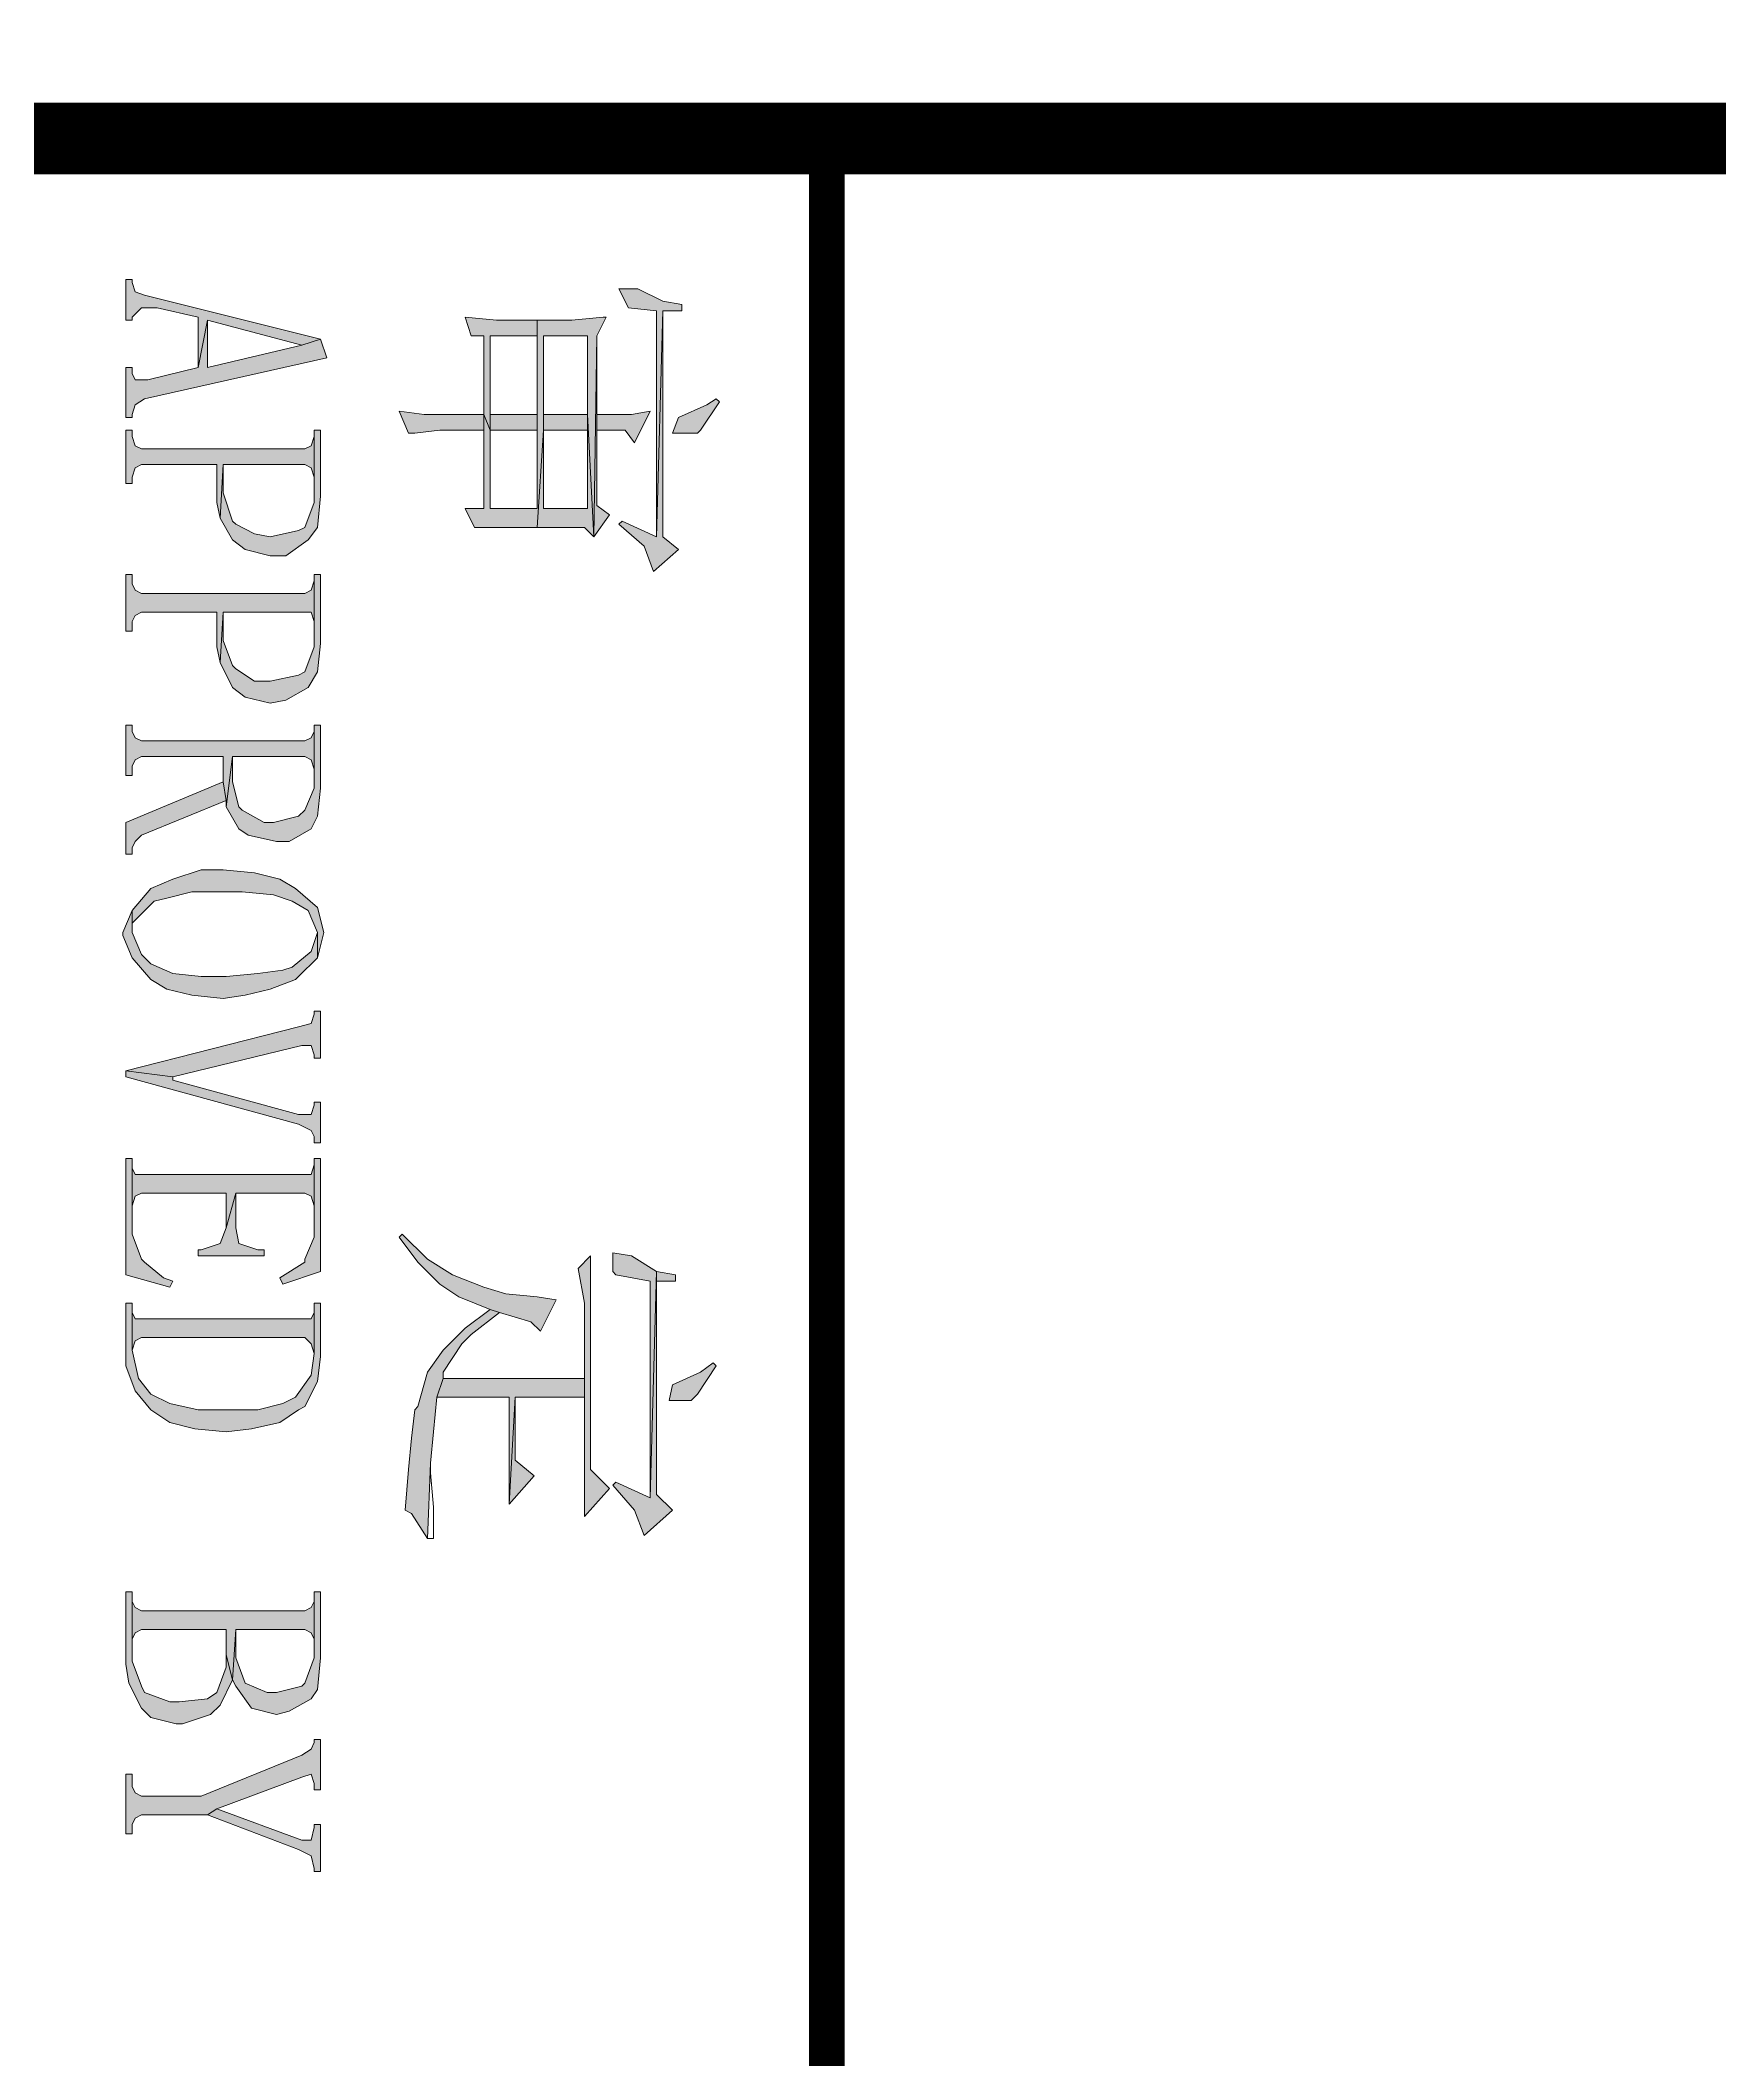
# Model space of a CAD drawing. Header units: millimetres. Extents: x -53295381 to 181933601, y -165 to 204541444.
# Drawn here: x 52137610 to 52145797, y 20974591 to 20984438 of the extents above; entities that cross this region are included whole.
import ezdxf

# ---------------------------------------------------------------- set-up
doc = ezdxf.new("R2010")
doc.units = ezdxf.units.MM
doc.header["$LTSCALE"] = 1000
doc.layers.add('PP-COM', color=7, linetype='Continuous')
doc.layers.add('标注', color=3, linetype='Continuous')
doc.layers.add('PUB_TITLE', color=7, linetype='Continuous', lineweight=20)
doc.styles.add('C', font='c.shx', dxfattribs={"width": 0.75, "height": 3, "bigfont": 'hzk.shx'})
doc.styles.add('HZ', font='rs.shx', dxfattribs={"width": 0.8, "bigfont": 'hztxt.shx'})
doc.styles.add('宋体', font='')
doc.styles.get('宋体').set_extended_font_data('宋体')
doc.dimstyles.new('1', dxfattribs={"dimtxt": 1.5, "dimasz": 2, "dimexe": 1, "dimexo": 0.2, "dimgap": 0.5, "dimtad": 1, "dimdec": 1, "dimzin": 0, "dimdsep": 46, "dimtxsty": '宋体', "dimcen": 0.2, "dimclrd": 3, "dimclre": 3, "dimclrt": 3, "dimadec": 0, "dimazin": 0, "dimtfac": 1, "dimtdec": 1, "dimtofl": 0, "dimtmove": 2, "dimatfit": 3, "dimfxl": 0, "dimtolj": 1, "dimtzin": 0, "dimarcsym": 0})

# ---------------------------------------------------------------- blocks, each defined once
blk = doc.blocks.new('*D53')
at = {"color": 3, "lineweight": -2}
for start, end in [(39.4482, 48.8965), (341.1035, 350.5518)]:
    blk.add_arc((1344.218, 1910.564), 16.999, start, end, dxfattribs=at)
at = {"color": 3}
for points in [[(1357.728, 1921.631), (1356.961, 1921.099), (1358.94, 1919.064)], [(1360.522, 1907.812), (1361.452, 1907.735), (1361.217, 1910.564)]]:
    blk.add_solid(points, dxfattribs=at)
at = {"layer": 'Defpoints', "color": 0}
for p in [(1395.655, 1940.261), (1360.959, 1913.516), (1344.218, 1910.564), (1344.218, 1910.564), (1403.612, 1910.564)]:
    blk.add_point(p, dxfattribs=at)
at = {"color": 3, "insert": (1362.57, 1915.482), "char_height": 3, "attachment_point": 5, "rotation": 285, "style": 'HZ'}
blk.add_mtext('\\A1;α/3', dxfattribs=at)
blk = doc.blocks.new('*D54')
at = {"color": 3, "lineweight": -2}
blk.add_arc((1344.218, 1910.564), 28.56, 5.6194, 84.3806, dxfattribs=at)
at = {"color": 3}
for points in [[(1346.992, 1938.522), (1347.038, 1939.454), (1344.218, 1939.125)], [(1373.108, 1913.384), (1372.175, 1913.338), (1372.779, 1910.564)]]:
    blk.add_solid(points, dxfattribs=at)
at = {"layer": 'Defpoints', "color": 0}
for p in [(1344.218, 1969.958), (1368.952, 1924.845), (1344.218, 1910.564), (1344.218, 1910.564), (1403.612, 1910.564)]:
    blk.add_point(p, dxfattribs=at)
at = {"color": 3, "insert": (1365.828, 1932.174), "char_height": 3, "attachment_point": 5, "rotation": 315, "style": 'HZ'}
blk.add_mtext('\\A1;α', dxfattribs=at)
blk = doc.blocks.new('*D55')
at = {"color": 3, "lineweight": -2}
for start, end in [(69.4333, 78.8666), (11.1334, 20.5667)]:
    blk.add_arc((1344.218, 1910.564), 17.026, start, end, dxfattribs=at)
at = {"color": 3}
for points in [[(1350.399, 1926.927), (1350, 1926.083), (1352.731, 1925.309)], [(1359.737, 1916.346), (1360.581, 1916.745), (1358.963, 1919.077)]]:
    blk.add_solid(points, dxfattribs=at)
at = {"layer": 'Defpoints', "color": 0}
for p in [(1373.915, 1962.001), (1395.655, 1940.261), (1355.162, 1923.607), (1344.218, 1910.564), (1344.218, 1910.564)]:
    blk.add_point(p, dxfattribs=at)
at = {"color": 3, "insert": (1358.072, 1924.056), "char_height": 3, "attachment_point": 5, "rotation": 314.2422, "style": 'HZ'}
blk.add_mtext('\\A1;α/3', dxfattribs=at)
blk = doc.blocks.new('*D27')
at = {"color": 3, "lineweight": -2}
for start, end in [(99.4333, 108.8666), (41.1334, 50.5667)]:
    blk.add_arc((1344.218, 1910.564), 17.026, start, end, dxfattribs=at)
at = {"color": 3}
for points in [[(1341.389, 1927.825), (1341.466, 1926.895), (1344.218, 1927.59)], [(1354.767, 1923.331), (1355.299, 1924.098), (1352.731, 1925.309)]]:
    blk.add_solid(points, dxfattribs=at)
at = {"layer": 'Defpoints', "color": 0}
for p in [(1344.218, 1969.958), (1373.915, 1962.001), (1350.042, 1926.563), (1344.218, 1910.564), (1344.218, 1910.564)]:
    blk.add_point(p, dxfattribs=at)
at = {"color": 3, "insert": (1349.143, 1928.942), "char_height": 3, "attachment_point": 5, "rotation": 345, "style": 'HZ'}
blk.add_mtext('\\A1;α/3', dxfattribs=at)
blk = doc.blocks.new('*D35')
at = {"layer": 'Defpoints', "color": 0}
for p in [(1319.577, 1812.569), (1317.437, 1800.401), (1286.683, 1796.73), (1303.739, 1796.73), (1303.739, 1796.73)]:
    blk.add_point(p, dxfattribs=at)
at = {"layer": '标注', "color": 3, "lineweight": -2}
blk.add_line((1305.739, 1796.73), (1319.92, 1796.73), dxfattribs=at)
for start, end in [(56.3312, 67.6624), (337.3376, 348.6688)]:
    blk.add_arc((1303.739, 1796.73), 14.181, start, end, dxfattribs=at)
at = {"layer": '标注', "color": 3}
for points in [[(1311.896, 1808.894), (1311.305, 1808.172), (1313.766, 1806.758)], [(1317.179, 1793.99), (1318.108, 1793.898), (1317.92, 1796.73)]]:
    blk.add_solid(points, dxfattribs=at)
at = {"layer": '标注', "color": 3, "insert": (1318.688, 1802.922), "char_height": 3, "attachment_point": 5, "rotation": 292.5, "style": 'C'}
blk.add_mtext('\\A1;45°', dxfattribs=at)
blk = doc.blocks.new('6.0f')
at = {"layer": 'PUB_TITLE'}
h = blk.add_hatch(color=256, dxfattribs=at)
h.dxf.hatch_style = 1
h.paths.add_polyline_path([(50753895.3, 21041623.5), (50753913.6, 21041629.6), (50753742.1, 21041672.5), (50753732.9, 21041675.5), (50753729.9, 21041684.7), (50753729.9, 21041687.8), (50753723.7, 21041687.8), (50753723.7, 21041648), (50753729.9, 21041648), (50753729.9, 21041651), (50753739.1, 21041660.2), (50753754.4, 21041660.2), (50753794.2, 21041651), (50753794.2, 21041602), (50753803.4, 21041648)])
h.paths.add_polyline_path([(50753919.8, 21041611.2), (50753913.6, 21041629.6), (50753895.3, 21041623.5), (50753803.4, 21041602), (50753803.4, 21041648), (50753794.2, 21041602), (50753745.2, 21041589.8), (50753732.9, 21041589.8), (50753729.9, 21041595.9), (50753729.9, 21041602), (50753723.7, 21041602), (50753723.7, 21041553), (50753729.9, 21041553), (50753729.9, 21041556.1), (50753732.9, 21041565.3), (50753742.1, 21041571.4)])
h.paths.add_polyline_path([(50753812.6, 21041507.1), (50753812.6, 21041470.3), (50753815.6, 21041455), (50753818.7, 21041507.1), (50753898.3, 21041507.1), (50753904.4, 21041504), (50753907.5, 21041494.8), (50753907.5, 21041534.7), (50753904.4, 21041525.5), (50753898.3, 21041522.4), (50753739.1, 21041522.4), (50753732.9, 21041525.5), (50753729.9, 21041534.7), (50753729.9, 21041540.8), (50753723.7, 21041540.8), (50753723.7, 21041488.7), (50753729.9, 21041488.7), (50753729.9, 21041494.8), (50753732.9, 21041504), (50753739.1, 21041507.1)])
h.paths.add_polyline_path([(50753864.6, 21041418.3), (50753879.9, 21041418.3), (50753901.4, 21041433.6), (50753910.6, 21041445.8), (50753913.6, 21041476.5), (50753913.6, 21041540.8), (50753907.5, 21041540.8), (50753907.5, 21041534.7), (50753907.5, 21041479.5), (50753907.5, 21041470.3), (50753898.3, 21041445.8), (50753892.2, 21041442.8), (50753864.6, 21041436.6), (50753849.3, 21041439.7), (50753830.9, 21041448.9), (50753827.9, 21041452), (50753818.7, 21041479.5), (50753818.7, 21041507.1), (50753815.6, 21041455), (50753827.9, 21041433.6), (50753840.1, 21041424.4)])
h.paths.add_polyline_path([(50753898.3, 21041363.1), (50753904.4, 21041363.1), (50753907.5, 21041354), (50753907.5, 21041393.8), (50753904.4, 21041384.6), (50753898.3, 21041381.5), (50753739.1, 21041381.5), (50753732.9, 21041384.6), (50753729.9, 21041390.7), (50753729.9, 21041399.9), (50753723.7, 21041399.9), (50753723.7, 21041344.8), (50753729.9, 21041344.8), (50753729.9, 21041354), (50753732.9, 21041360.1), (50753739.1, 21041363.1), (50753812.6, 21041363.1), (50753812.6, 21041329.5), (50753815.6, 21041314.1), (50753818.7, 21041363.1)])
h.paths.add_polyline_path([(50753864.6, 21041274.3), (50753879.9, 21041277.4), (50753901.4, 21041289.6), (50753910.6, 21041305), (50753913.6, 21041332.5), (50753913.6, 21041399.9), (50753907.5, 21041399.9), (50753907.5, 21041393.8), (50753907.5, 21041338.6), (50753907.5, 21041329.5), (50753898.3, 21041305), (50753892.2, 21041301.9), (50753864.6, 21041295.8), (50753849.3, 21041295.8), (50753830.9, 21041308), (50753827.9, 21041311.1), (50753818.7, 21041335.6), (50753818.7, 21041363.1), (50753815.6, 21041314.1), (50753827.9, 21041289.6), (50753840.1, 21041280.4)])
h.paths.add_polyline_path([(50753898.3, 21041222.3), (50753904.4, 21041219.2), (50753907.5, 21041210), (50753907.5, 21041246.8), (50753904.4, 21041240.6), (50753898.3, 21041237.6), (50753739.1, 21041237.6), (50753732.9, 21041240.6), (50753729.9, 21041246.8), (50753729.9, 21041252.9), (50753723.7, 21041252.9), (50753723.7, 21041203.9), (50753729.9, 21041203.9), (50753729.9, 21041213.1), (50753732.9, 21041219.2), (50753739.1, 21041222.3), (50753818.7, 21041222.3), (50753818.7, 21041197.8), (50753821.7, 21041179.4), (50753821.7, 21041173.3), (50753827.9, 21041222.3)])
h.paths.add_polyline_path([(50753870.7, 21041139.6), (50753883, 21041139.6), (50753904.4, 21041151.8), (50753910.6, 21041164.1), (50753913.6, 21041191.6), (50753913.6, 21041252.9), (50753907.5, 21041252.9), (50753907.5, 21041246.8), (50753907.5, 21041197.8), (50753907.5, 21041191.6), (50753898.3, 21041170.2), (50753892.2, 21041164.1), (50753867.7, 21041157.9), (50753858.5, 21041157.9), (50753837.1, 21041170.2), (50753834, 21041173.3), (50753827.9, 21041197.8), (50753827.9, 21041222.3), (50753821.7, 21041173.3), (50753834, 21041151.8), (50753843.2, 21041145.7)])
h.paths.add_polyline_path([(50753821.7, 21041179.4), (50753818.7, 21041197.8), (50753723.7, 21041157.9), (50753723.7, 21041127.3), (50753729.9, 21041127.3), (50753729.9, 21041133.4), (50753732.9, 21041139.6), (50753739.1, 21041145.7)])
h.paths.add_polyline_path([(50753821.7, 21041090.6), (50753837.1, 21041090.6), (50753867.7, 21041087.5), (50753886.1, 21041081.4), (50753901.4, 21041072.2), (50753910.6, 21041050.7), (50753910.6, 21041026.2), (50753916.7, 21041050.7), (50753910.6, 21041075.2), (50753889.1, 21041093.6), (50753873.8, 21041102.8), (50753849.3, 21041108.9), (50753818.7, 21041112), (50753797.2, 21041112), (50753769.7, 21041102.8), (50753748.2, 21041093.6), (50753729.9, 21041072.2), (50753729.9, 21041059.9), (50753751.3, 21041081.4), (50753763.6, 21041084.4), (50753788.1, 21041090.6)])
h.paths.add_polyline_path([(50753840.1, 21040989.5), (50753864.6, 21040995.6), (50753889.1, 21041004.8), (50753892.2, 21041007.9), (50753910.6, 21041026.2), (50753910.6, 21041050.7), (50753904.4, 21041032.4), (50753886.1, 21041017.1), (50753876.9, 21041014), (50753852.4, 21041010.9), (50753821.7, 21041007.9), (50753797.2, 21041007.9), (50753769.7, 21041010.9), (50753748.2, 21041020.1), (50753739.1, 21041029.3), (50753729.9, 21041050.7), (50753729.9, 21041072.2), (50753720.7, 21041050.7), (50753720.7, 21041047.7), (50753729.9, 21041026.2), (50753748.2, 21041004.8), (50753763.6, 21040995.6), (50753788.1, 21040989.5), (50753818.7, 21040986.4)])
h.paths.add_polyline_path([(50753895.3, 21040940.5), (50753904.4, 21040940.5), (50753907.5, 21040931.3), (50753907.5, 21040928.2), (50753913.6, 21040928.2), (50753913.6, 21040974.2), (50753907.5, 21040974.2), (50753907.5, 21040971.1), (50753904.4, 21040961.9), (50753892.2, 21040958.9), (50753723.7, 21040916), (50753769.7, 21040909.9)])
h.paths.add_polyline_path([(50753892.2, 21040863.9), (50753904.4, 21040857.8), (50753907.5, 21040851.7), (50753907.5, 21040845.5), (50753913.6, 21040845.5), (50753913.6, 21040885.4), (50753907.5, 21040885.4), (50753907.5, 21040882.3), (50753904.4, 21040873.1), (50753892.2, 21040873.1), (50753769.7, 21040906.8), (50753769.7, 21040909.9), (50753723.7, 21040916), (50753723.7, 21040909.9)])
h.paths.add_polyline_path([(50753821.7, 21040796.5), (50753821.7, 21040762.8), (50753830.9, 21040796.5), (50753898.3, 21040796.5), (50753904.4, 21040793.5), (50753907.5, 21040784.3), (50753907.5, 21040824.1), (50753904.4, 21040814.9), (50753898.3, 21040814.9), (50753739.1, 21040814.9), (50753732.9, 21040814.9), (50753729.9, 21040821), (50753729.9, 21040784.3), (50753732.9, 21040793.5), (50753739.1, 21040796.5)])
h.paths.add_polyline_path([(50753858.5, 21040735.3), (50753858.5, 21040741.4), (50753852.4, 21040741.4), (50753834, 21040747.5), (50753830.9, 21040762.8), (50753830.9, 21040796.5), (50753821.7, 21040762.8), (50753815.6, 21040747.5), (50753797.2, 21040741.4), (50753794.2, 21040741.4), (50753794.2, 21040735.3)])
h.paths.add_polyline_path([(50753913.6, 21040720), (50753913.6, 21040830.2), (50753907.5, 21040830.2), (50753907.5, 21040824.1), (50753907.5, 21040753.7), (50753898.3, 21040732.2), (50753898.3, 21040729.2), (50753873.8, 21040713.8), (50753876.9, 21040707.7)])
h.paths.add_polyline_path([(50753766.6, 21040704.7), (50753769.7, 21040710.8), (50753760.5, 21040713.8), (50753742.1, 21040729.2), (50753739.1, 21040732.2), (50753729.9, 21040756.7), (50753729.9, 21040784.3), (50753729.9, 21040821), (50753729.9, 21040830.2), (50753723.7, 21040830.2), (50753723.7, 21040716.9)])
h.paths.add_polyline_path([(50753898.3, 21040655.6), (50753904.4, 21040649.5), (50753907.5, 21040640.3), (50753907.5, 21040680.1), (50753904.4, 21040674), (50753898.3, 21040674), (50753739.1, 21040674), (50753732.9, 21040674), (50753729.9, 21040680.1), (50753729.9, 21040643.4), (50753732.9, 21040652.6), (50753739.1, 21040655.6)], flags=17)
h.paths.add_polyline_path([(50753846.2, 21040566.8), (50753873.8, 21040573), (50753892.2, 21040585.2), (50753898.3, 21040588.3), (50753910.6, 21040612.8), (50753913.6, 21040637.3), (50753913.6, 21040689.3), (50753907.5, 21040689.3), (50753907.5, 21040680.1), (50753907.5, 21040640.3), (50753904.4, 21040618.9), (50753889.1, 21040597.5), (50753876.9, 21040591.3), (50753852.4, 21040585.2), (50753821.7, 21040585.2), (50753794.2, 21040585.2), (50753766.6, 21040591.3), (50753748.2, 21040600.5), (50753736, 21040615.8), (50753729.9, 21040643.4), (50753729.9, 21040680.1), (50753729.9, 21040689.3), (50753723.7, 21040689.3), (50753723.7, 21040640.3), (50753723.7, 21040628.1), (50753732.9, 21040603.6), (50753748.2, 21040585.2), (50753766.6, 21040573), (50753791.1, 21040566.8), (50753821.7, 21040563.8)])
h = blk.add_hatch(color=256, dxfattribs=at)
h.dxf.hatch_style = 1
h.paths.add_polyline_path([(50754281.2, 21041537.7), (50754284.2, 21041540.8), (50754302.6, 21041568.3), (50754299.5, 21041571.4), (50754290.3, 21041565.3), (50754262.8, 21041553), (50754256.7, 21041537.7)])
h.paths.add_polyline_path([(50754241.3, 21041657.2), (50754241.3, 21041436.6), (50754247.5, 21041657.2), (50754265.8, 21041657.2), (50754265.8, 21041663.3), (50754247.5, 21041666.4), (50754223, 21041678.6), (50754204.6, 21041678.6), (50754213.8, 21041660.2)])
h.paths.add_polyline_path([(50754262.8, 21041424.4), (50754247.5, 21041436.6), (50754247.5, 21041657.2), (50754241.3, 21041436.6), (50754207.7, 21041452), (50754204.6, 21041448.9), (50754229.1, 21041427.5), (50754238.3, 21041403)])
h.paths.add_polyline_path([(50754219.9, 21041528.5), (50754235.2, 21041559.2), (50754216.8, 21041556.1), (50754183.1, 21041556.1), (50754183.1, 21041540.8), (50754210.7, 21041540.8)])
h.paths.add_polyline_path([(50754180.1, 21041436.6), (50754183.1, 21041632.7), (50754192.3, 21041651), (50754189.3, 21041651), (50754158.6, 21041648), (50754125, 21041648), (50754125, 21041556.1), (50754125, 21041464.2), (50754079, 21041464.2), (50754079, 21041540.8), (50754072.9, 21041556.1), (50754072.9, 21041464.2), (50754054.5, 21041464.2), (50754063.7, 21041445.8), (50754069.8, 21041445.8), (50754091.3, 21041445.8), (50754125, 21041445.8), (50754131.1, 21041540.8), (50754131.1, 21041632.7), (50754174, 21041632.7), (50754174, 21041556.1)])
h.paths.add_polyline_path([(50754180.1, 21041436.6), (50754174, 21041556.1), (50754174, 21041464.2), (50754131.1, 21041464.2), (50754131.1, 21041540.8), (50754125, 21041445.8), (50754170.9, 21041445.8)], flags=17)
h.paths.add_polyline_path([(50754195.4, 21041458.1), (50754183.1, 21041467.3), (50754183.1, 21041540.8), (50754183.1, 21041556.1), (50754183.1, 21041632.7), (50754180.1, 21041436.6)])
h.paths.add_polyline_path([(50754174, 21041540.8), (50754174, 21041556.1), (50754131.1, 21041556.1), (50754131.1, 21041540.8)], flags=16)
h.paths.add_polyline_path([(50754125, 21041540.8), (50754125, 21041556.1), (50754079, 21041556.1), (50754079, 21041540.8)], flags=16)
h.paths.add_polyline_path([(50754072.9, 21041540.8), (50754072.9, 21041556.1), (50754048.4, 21041556.1), (50754014.7, 21041556.1), (50753990.2, 21041559.2), (50753999.4, 21041537.7), (50754005.5, 21041537.7), (50754030, 21041540.8)])
h.paths.add_polyline_path([(50754125, 21041632.7), (50754125, 21041648), (50754118.8, 21041648), (50754085.1, 21041648), (50754054.5, 21041651), (50754060.6, 21041632.7), (50754072.9, 21041632.7), (50754072.9, 21041556.1), (50754079, 21041540.8), (50754079, 21041632.7)], flags=17)
h = blk.add_hatch(color=256, dxfattribs=at)
h.dxf.hatch_style = 1
h.paths.add_polyline_path([(50754275, 21040594.4), (50754281.2, 21040600.5), (50754299.5, 21040628.1), (50754296.5, 21040631.1), (50754284.2, 21040622), (50754256.7, 21040609.7), (50754253.6, 21040594.4)])
h.paths.add_polyline_path([(50754235.2, 21040710.8), (50754235.2, 21040499.4), (50754241.3, 21040720), (50754216.8, 21040735.3), (50754198.5, 21040738.3), (50754198.5, 21040720), (50754201.5, 21040716.9)])
h.paths.add_polyline_path([(50754259.7, 21040710.8), (50754259.7, 21040716.9), (50754241.3, 21040720), (50754241.3, 21040710.8)])
h.paths.add_polyline_path([(50754256.7, 21040487.2), (50754241.3, 21040502.5), (50754241.3, 21040710.8), (50754241.3, 21040720), (50754235.2, 21040499.4), (50754201.5, 21040514.8), (50754198.5, 21040511.7), (50754219.9, 21040487.2), (50754229.1, 21040462.7)])
h.paths.add_polyline_path([(50754195.4, 21040508.6), (50754177, 21040527), (50754177, 21040735.3), (50754164.8, 21040723), (50754170.9, 21040689.3), (50754170.9, 21040615.8), (50754170.9, 21040597.5), (50754170.9, 21040481.1)])
h.paths.add_polyline_path([(50754170.9, 21040597.5), (50754170.9, 21040615.8), (50754033.1, 21040615.8), (50754026.9, 21040597.5), (50754097.4, 21040597.5), (50754097.4, 21040493.3), (50754103.5, 21040597.5)])
h.paths.add_polyline_path([(50754118.8, 21040671), (50754128, 21040661.8), (50754143.3, 21040692.4), (50754125, 21040695.5), (50754094.3, 21040698.5), (50754072.9, 21040704.7), (50754042.3, 21040716.9), (50754017.8, 21040732.2), (50753993.3, 21040756.7), (50753990.2, 21040753.7), (50754008.6, 21040729.2), (50754030, 21040707.7), (50754048.4, 21040695.5), (50754079, 21040683.2), (50754088.2, 21040680.1)])
h.paths.add_polyline_path([(50754017.8, 21040459.6), (50754020.8, 21040533.1), (50754023.9, 21040563.8), (50754026.9, 21040597.5), (50754033.1, 21040615.8), (50754033.1, 21040622), (50754051.5, 21040649.5), (50754060.6, 21040658.7), (50754088.2, 21040680.1), (50754079, 21040683.2), (50754054.5, 21040664.8), (50754033.1, 21040643.4), (50754017.8, 21040622), (50754008.6, 21040588.3), (50754005.5, 21040585.2), (50754002.4, 21040557.6), (50753999.4, 21040527), (50753996.3, 21040487.2), (50754002.4, 21040484.1)])
h.paths.add_polyline_path([(50754121.9, 21040520.9), (50754103.5, 21040536.2), (50754103.5, 21040597.5), (50754097.4, 21040493.3)])
h = blk.add_hatch(color=256, dxfattribs=at)
h.dxf.hatch_style = 1
h.paths.add_polyline_path([(50753821.7, 21040370.8), (50753821.7, 21040346.3), (50753827.9, 21040321.8), (50753830.9, 21040370.8), (50753898.3, 21040370.8), (50753904.4, 21040367.7), (50753907.5, 21040361.6), (50753907.5, 21040398.4), (50753904.4, 21040392.3), (50753898.3, 21040389.2), (50753739.1, 21040389.2), (50753732.9, 21040392.3), (50753729.9, 21040398.4), (50753729.9, 21040361.6), (50753732.9, 21040367.7), (50753739.1, 21040370.8)])
h.paths.add_polyline_path([(50753870.7, 21040288.1), (50753883, 21040291.2), (50753904.4, 21040303.4), (50753910.6, 21040312.6), (50753913.6, 21040343.2), (50753913.6, 21040407.6), (50753907.5, 21040407.6), (50753907.5, 21040398.4), (50753907.5, 21040346.3), (50753907.5, 21040343.2), (50753898.3, 21040318.7), (50753895.3, 21040315.7), (50753870.7, 21040309.6), (50753861.6, 21040309.6), (50753840.1, 21040318.7), (50753830.9, 21040343.2), (50753830.9, 21040370.8), (50753827.9, 21040321.8), (50753830.9, 21040315.7), (50753846.2, 21040294.2)])
h.paths.add_polyline_path([(50753806.4, 21040288.1), (50753815.6, 21040297.3), (50753827.9, 21040321.8), (50753821.7, 21040346.3), (50753821.7, 21040334.1), (50753812.6, 21040309.6), (50753803.4, 21040303.4), (50753775.8, 21040300.4), (50753766.6, 21040300.4), (50753742.1, 21040309.6), (50753739.1, 21040315.7), (50753729.9, 21040340.2), (50753729.9, 21040361.6), (50753729.9, 21040398.4), (50753729.9, 21040407.6), (50753723.7, 21040407.6), (50753723.7, 21040337.1), (50753726.8, 21040318.7), (50753739.1, 21040294.2), (50753748.2, 21040285.1), (50753772.7, 21040278.9), (50753778.9, 21040278.9)])
h.paths.add_polyline_path([(50753895.3, 21040226.9), (50753904.4, 21040229.9), (50753907.5, 21040220.7), (50753907.5, 21040214.6), (50753913.6, 21040214.6), (50753913.6, 21040263.6), (50753907.5, 21040263.6), (50753907.5, 21040260.6), (50753904.4, 21040254.4), (50753895.3, 21040248.3), (50753797.2, 21040208.5), (50753739.1, 21040208.5), (50753732.9, 21040211.5), (50753729.9, 21040217.7), (50753729.9, 21040229.9), (50753723.7, 21040229.9), (50753723.7, 21040171.7), (50753729.9, 21040171.7), (50753729.9, 21040180.9), (50753732.9, 21040187), (50753739.1, 21040190.1), (50753803.4, 21040190.1), (50753812.6, 21040196.2)])
h.paths.add_polyline_path([(50753892.2, 21040156.4), (50753904.4, 21040150.3), (50753907.5, 21040138), (50753907.5, 21040135), (50753913.6, 21040135), (50753913.6, 21040180.9), (50753907.5, 21040180.9), (50753907.5, 21040177.9), (50753904.4, 21040165.6), (50753895.3, 21040165.6), (50753812.6, 21040196.2), (50753803.4, 21040190.1)])
for points, const_width in [([(50782407.3, 21041825.1), (50742407.3, 21041825.1)], 70), ([(50754407.3, 21041825.1), (50754407.3, 21035825.1)], 35)]:
    blk.add_lwpolyline(points, dxfattribs=dict(at, const_width=const_width))
blk.add_lwpolyline([(50742407.3, 21041825.1), (50742407.3, 21035825.1), (50782407.3, 21035825.1), (50782407.3, 21041825.1)], close=True, dxfattribs=at)
at = {"layer": 'PUB_TITLE', "lineweight": 0}
for points in [[(50753913.6, 21041629.6), (50753742.1, 21041672.5), (50753732.9, 21041675.5), (50753729.9, 21041684.7), (50753729.9, 21041687.8), (50753723.7, 21041687.8), (50753723.7, 21041648), (50753729.9, 21041648), (50753729.9, 21041651), (50753739.1, 21041660.2), (50753754.4, 21041660.2), (50753794.2, 21041651), (50753794.2, 21041602), (50753803.4, 21041648), (50753895.3, 21041623.5), (50753895.3, 21041623.5)], [(50754265.8, 21041657.2), (50754265.8, 21041663.3), (50754247.5, 21041666.4), (50754223, 21041678.6), (50754204.6, 21041678.6), (50754213.8, 21041660.2), (50754241.3, 21041657.2), (50754241.3, 21041436.6), (50754247.5, 21041657.2)], [(50753919.8, 21041611.2), (50753913.6, 21041629.6), (50753895.3, 21041623.5), (50753803.4, 21041602), (50753803.4, 21041648), (50753794.2, 21041602), (50753745.2, 21041589.8), (50753732.9, 21041589.8), (50753729.9, 21041595.9), (50753729.9, 21041602), (50753723.7, 21041602), (50753723.7, 21041553), (50753729.9, 21041553), (50753729.9, 21041556.1), (50753732.9, 21041565.3), (50753742.1, 21041571.4)], [(50754125, 21041648), (50754118.8, 21041648), (50754085.1, 21041648), (50754054.5, 21041651), (50754060.6, 21041632.7), (50754072.9, 21041632.7), (50754072.9, 21041556.1), (50754079, 21041540.8), (50754079, 21041632.7), (50754125, 21041632.7), (50754125, 21041556.1)], [(50754192.3, 21041651), (50754189.3, 21041651), (50754158.6, 21041648), (50754125, 21041648), (50754125, 21041556.1), (50754125, 21041464.2), (50754079, 21041464.2), (50754079, 21041540.8), (50754072.9, 21041556.1), (50754072.9, 21041464.2), (50754054.5, 21041464.2), (50754063.7, 21041445.8), (50754069.8, 21041445.8), (50754091.3, 21041445.8), (50754125, 21041445.8), (50754131.1, 21041540.8), (50754131.1, 21041632.7), (50754174, 21041632.7), (50754174, 21041556.1), (50754180.1, 21041436.6), (50754183.1, 21041632.7)], [(50754262.8, 21041424.4), (50754247.5, 21041436.6), (50754247.5, 21041657.2), (50754241.3, 21041436.6), (50754207.7, 21041452), (50754204.6, 21041448.9), (50754229.1, 21041427.5), (50754238.3, 21041403)], [(50754125, 21041556.1), (50754079, 21041556.1), (50754079, 21041632.7), (50754079, 21041540.8), (50754125, 21041540.8), (50754125, 21041464.2)], [(50754174, 21041556.1), (50754131.1, 21041556.1), (50754131.1, 21041632.7), (50754131.1, 21041540.8), (50754174, 21041540.8), (50754174, 21041464.2)], [(50754195.4, 21041458.1), (50754183.1, 21041467.3), (50754183.1, 21041540.8), (50754183.1, 21041556.1), (50754183.1, 21041632.7), (50754180.1, 21041436.6)], [(50754302.6, 21041568.3), (50754299.5, 21041571.4), (50754290.3, 21041565.3), (50754262.8, 21041553), (50754256.7, 21041537.7), (50754281.2, 21041537.7), (50754284.2, 21041540.8)], [(50754072.9, 21041556.1), (50754048.4, 21041556.1), (50754014.7, 21041556.1), (50753990.2, 21041559.2), (50753999.4, 21041537.7), (50754005.5, 21041537.7), (50754030, 21041540.8), (50754072.9, 21041540.8), (50754072.9, 21041464.2)], [(50754180.1, 21041436.6), (50754174, 21041556.1), (50754174, 21041464.2), (50754131.1, 21041464.2), (50754131.1, 21041540.8), (50754125, 21041445.8), (50754170.9, 21041445.8)], [(50754235.2, 21041559.2), (50754216.8, 21041556.1), (50754183.1, 21041556.1), (50754183.1, 21041540.8), (50754210.7, 21041540.8), (50754219.9, 21041528.5)], [(50753907.5, 21041534.7), (50753904.4, 21041525.5), (50753898.3, 21041522.4), (50753739.1, 21041522.4), (50753732.9, 21041525.5), (50753729.9, 21041534.7), (50753729.9, 21041540.8), (50753723.7, 21041540.8), (50753723.7, 21041488.7), (50753729.9, 21041488.7), (50753729.9, 21041494.8), (50753732.9, 21041504), (50753739.1, 21041507.1), (50753812.6, 21041507.1), (50753812.6, 21041470.3), (50753815.6, 21041455), (50753818.7, 21041507.1), (50753898.3, 21041507.1), (50753904.4, 21041504), (50753907.5, 21041494.8), (50753907.5, 21041479.5)], [(50753913.6, 21041476.5), (50753913.6, 21041540.8), (50753907.5, 21041540.8), (50753907.5, 21041534.7), (50753907.5, 21041479.5), (50753907.5, 21041470.3), (50753898.3, 21041445.8), (50753892.2, 21041442.8), (50753864.6, 21041436.6), (50753849.3, 21041439.7), (50753830.9, 21041448.9), (50753827.9, 21041452), (50753818.7, 21041479.5), (50753818.7, 21041507.1), (50753815.6, 21041455), (50753827.9, 21041433.6), (50753840.1, 21041424.4), (50753864.6, 21041418.3), (50753879.9, 21041418.3), (50753901.4, 21041433.6), (50753910.6, 21041445.8)], [(50753907.5, 21041393.8), (50753904.4, 21041384.6), (50753898.3, 21041381.5), (50753739.1, 21041381.5), (50753732.9, 21041384.6), (50753729.9, 21041390.7), (50753729.9, 21041399.9), (50753723.7, 21041399.9), (50753723.7, 21041344.8), (50753729.9, 21041344.8), (50753729.9, 21041354), (50753732.9, 21041360.1), (50753739.1, 21041363.1), (50753812.6, 21041363.1), (50753812.6, 21041329.5), (50753815.6, 21041314.1), (50753818.7, 21041363.1), (50753898.3, 21041363.1), (50753904.4, 21041363.1), (50753907.5, 21041354), (50753907.5, 21041338.6)], [(50753913.6, 21041332.5), (50753913.6, 21041399.9), (50753907.5, 21041399.9), (50753907.5, 21041393.8), (50753907.5, 21041338.6), (50753907.5, 21041329.5), (50753898.3, 21041305), (50753892.2, 21041301.9), (50753864.6, 21041295.8), (50753849.3, 21041295.8), (50753830.9, 21041308), (50753827.9, 21041311.1), (50753818.7, 21041335.6), (50753818.7, 21041363.1), (50753815.6, 21041314.1), (50753827.9, 21041289.6), (50753840.1, 21041280.4), (50753864.6, 21041274.3), (50753879.9, 21041277.4), (50753901.4, 21041289.6), (50753910.6, 21041305)], [(50753907.5, 21041246.8), (50753904.4, 21041240.6), (50753898.3, 21041237.6), (50753739.1, 21041237.6), (50753732.9, 21041240.6), (50753729.9, 21041246.8), (50753729.9, 21041252.9), (50753723.7, 21041252.9), (50753723.7, 21041203.9), (50753729.9, 21041203.9), (50753729.9, 21041213.1), (50753732.9, 21041219.2), (50753739.1, 21041222.3), (50753818.7, 21041222.3), (50753818.7, 21041197.8), (50753821.7, 21041179.4), (50753821.7, 21041173.3), (50753827.9, 21041222.3), (50753898.3, 21041222.3), (50753904.4, 21041219.2), (50753907.5, 21041210), (50753907.5, 21041197.8)], [(50753913.6, 21041191.6), (50753913.6, 21041252.9), (50753907.5, 21041252.9), (50753907.5, 21041246.8), (50753907.5, 21041197.8), (50753907.5, 21041191.6), (50753898.3, 21041170.2), (50753892.2, 21041164.1), (50753867.7, 21041157.9), (50753858.5, 21041157.9), (50753837.1, 21041170.2), (50753834, 21041173.3), (50753827.9, 21041197.8), (50753827.9, 21041222.3), (50753821.7, 21041173.3), (50753834, 21041151.8), (50753843.2, 21041145.7), (50753870.7, 21041139.6), (50753883, 21041139.6), (50753904.4, 21041151.8), (50753910.6, 21041164.1)], [(50753821.7, 21041179.4), (50753818.7, 21041197.8), (50753723.7, 21041157.9), (50753723.7, 21041127.3), (50753729.9, 21041127.3), (50753729.9, 21041133.4), (50753732.9, 21041139.6), (50753739.1, 21041145.7)], [(50753916.7, 21041050.7), (50753916.7, 21041050.7), (50753910.6, 21041075.2), (50753889.1, 21041093.6), (50753873.8, 21041102.8), (50753849.3, 21041108.9), (50753818.7, 21041112), (50753797.2, 21041112), (50753769.7, 21041102.8), (50753748.2, 21041093.6), (50753748.2, 21041093.6), (50753729.9, 21041072.2), (50753729.9, 21041050.7), (50753729.9, 21041059.9), (50753751.3, 21041081.4), (50753763.6, 21041084.4), (50753788.1, 21041090.6), (50753821.7, 21041090.6), (50753837.1, 21041090.6), (50753867.7, 21041087.5), (50753886.1, 21041081.4), (50753901.4, 21041072.2), (50753910.6, 21041050.7), (50753910.6, 21041026.2)], [(50753910.6, 21041026.2), (50753910.6, 21041050.7), (50753904.4, 21041032.4), (50753886.1, 21041017.1), (50753876.9, 21041014), (50753852.4, 21041010.9), (50753821.7, 21041007.9), (50753797.2, 21041007.9), (50753769.7, 21041010.9), (50753748.2, 21041020.1), (50753739.1, 21041029.3), (50753729.9, 21041050.7), (50753729.9, 21041072.2), (50753720.7, 21041050.7), (50753720.7, 21041047.7), (50753729.9, 21041026.2), (50753748.2, 21041004.8), (50753763.6, 21040995.6), (50753788.1, 21040989.5), (50753818.7, 21040986.4), (50753840.1, 21040989.5), (50753864.6, 21040995.6), (50753889.1, 21041004.8), (50753892.2, 21041007.9)], [(50753913.6, 21040928.2), (50753913.6, 21040974.2), (50753907.5, 21040974.2), (50753907.5, 21040971.1), (50753904.4, 21040961.9), (50753892.2, 21040958.9), (50753723.7, 21040916), (50753769.7, 21040909.9), (50753895.3, 21040940.5), (50753904.4, 21040940.5), (50753907.5, 21040931.3), (50753907.5, 21040928.2)], [(50753913.6, 21040845.5), (50753913.6, 21040885.4), (50753907.5, 21040885.4), (50753907.5, 21040882.3), (50753904.4, 21040873.1), (50753892.2, 21040873.1), (50753769.7, 21040906.8), (50753769.7, 21040909.9), (50753723.7, 21040916), (50753723.7, 21040909.9), (50753892.2, 21040863.9), (50753904.4, 21040857.8), (50753907.5, 21040851.7), (50753907.5, 21040845.5)], [(50753769.7, 21040710.8), (50753760.5, 21040713.8), (50753742.1, 21040729.2), (50753739.1, 21040732.2), (50753729.9, 21040756.7), (50753729.9, 21040784.3), (50753729.9, 21040821), (50753729.9, 21040830.2), (50753723.7, 21040830.2), (50753723.7, 21040716.9), (50753766.6, 21040704.7)], [(50753907.5, 21040824.1), (50753904.4, 21040814.9), (50753898.3, 21040814.9), (50753739.1, 21040814.9), (50753732.9, 21040814.9), (50753729.9, 21040821), (50753729.9, 21040784.3), (50753732.9, 21040793.5), (50753739.1, 21040796.5), (50753821.7, 21040796.5), (50753821.7, 21040762.8), (50753830.9, 21040796.5), (50753898.3, 21040796.5), (50753904.4, 21040793.5), (50753907.5, 21040784.3), (50753907.5, 21040753.7)], [(50753913.6, 21040720), (50753913.6, 21040830.2), (50753907.5, 21040830.2), (50753907.5, 21040824.1), (50753907.5, 21040753.7), (50753898.3, 21040732.2), (50753898.3, 21040729.2), (50753873.8, 21040713.8), (50753876.9, 21040707.7)], [(50753858.5, 21040735.3), (50753858.5, 21040741.4), (50753852.4, 21040741.4), (50753834, 21040747.5), (50753830.9, 21040762.8), (50753830.9, 21040796.5), (50753821.7, 21040762.8), (50753815.6, 21040747.5), (50753797.2, 21040741.4), (50753794.2, 21040741.4), (50753794.2, 21040735.3)], [(50754143.3, 21040692.4), (50754125, 21040695.5), (50754094.3, 21040698.5), (50754072.9, 21040704.7), (50754042.3, 21040716.9), (50754017.8, 21040732.2), (50753993.3, 21040756.7), (50753990.2, 21040753.7), (50754008.6, 21040729.2), (50754030, 21040707.7), (50754048.4, 21040695.5), (50754079, 21040683.2), (50754088.2, 21040680.1), (50754118.8, 21040671), (50754128, 21040661.8)], [(50754241.3, 21040720), (50754216.8, 21040735.3), (50754198.5, 21040738.3), (50754198.5, 21040720), (50754201.5, 21040716.9), (50754235.2, 21040710.8), (50754235.2, 21040499.4)], [(50754195.4, 21040508.6), (50754177, 21040527), (50754177, 21040735.3), (50754164.8, 21040723), (50754164.8, 21040723), (50754170.9, 21040689.3), (50754170.9, 21040615.8), (50754170.9, 21040597.5), (50754170.9, 21040481.1)], [(50754256.7, 21040487.2), (50754241.3, 21040502.5), (50754241.3, 21040710.8), (50754241.3, 21040720), (50754235.2, 21040499.4), (50754201.5, 21040514.8), (50754198.5, 21040511.7), (50754219.9, 21040487.2), (50754229.1, 21040462.7)], [(50754259.7, 21040710.8), (50754259.7, 21040716.9), (50754241.3, 21040720), (50754241.3, 21040710.8)], [(50753913.6, 21040637.3), (50753913.6, 21040689.3), (50753907.5, 21040689.3), (50753907.5, 21040680.1), (50753907.5, 21040640.3), (50753904.4, 21040618.9), (50753889.1, 21040597.5), (50753876.9, 21040591.3), (50753852.4, 21040585.2), (50753821.7, 21040585.2), (50753794.2, 21040585.2), (50753766.6, 21040591.3), (50753748.2, 21040600.5), (50753736, 21040615.8), (50753729.9, 21040643.4), (50753729.9, 21040680.1), (50753729.9, 21040689.3), (50753723.7, 21040689.3), (50753723.7, 21040640.3), (50753723.7, 21040628.1), (50753732.9, 21040603.6), (50753748.2, 21040585.2), (50753766.6, 21040573), (50753791.1, 21040566.8), (50753821.7, 21040563.8), (50753846.2, 21040566.8), (50753873.8, 21040573), (50753892.2, 21040585.2), (50753898.3, 21040588.3), (50753910.6, 21040612.8)], [(50753907.5, 21040680.1), (50753904.4, 21040674), (50753898.3, 21040674), (50753739.1, 21040674), (50753732.9, 21040674), (50753729.9, 21040680.1), (50753729.9, 21040643.4), (50753732.9, 21040652.6), (50753739.1, 21040655.6), (50753898.3, 21040655.6), (50753904.4, 21040649.5), (50753907.5, 21040640.3)], [(50754088.2, 21040680.1), (50754079, 21040683.2), (50754054.5, 21040664.8), (50754033.1, 21040643.4), (50754017.8, 21040622), (50754008.6, 21040588.3), (50754005.5, 21040585.2), (50754002.4, 21040557.6), (50753999.4, 21040527), (50753996.3, 21040487.2), (50754002.4, 21040484.1), (50754017.8, 21040459.6), (50754020.8, 21040533.1), (50754023.9, 21040563.8), (50754026.9, 21040597.5), (50754033.1, 21040615.8), (50754033.1, 21040622), (50754051.5, 21040649.5), (50754060.6, 21040658.7)], [(50754299.5, 21040628.1), (50754296.5, 21040631.1), (50754284.2, 21040622), (50754256.7, 21040609.7), (50754253.6, 21040594.4), (50754275, 21040594.4), (50754281.2, 21040600.5)], [(50754170.9, 21040597.5), (50754170.9, 21040615.8), (50754033.1, 21040615.8), (50754026.9, 21040597.5), (50754097.4, 21040597.5), (50754097.4, 21040493.3), (50754103.5, 21040597.5)], [(50754121.9, 21040520.9), (50754103.5, 21040536.2), (50754103.5, 21040597.5), (50754097.4, 21040493.3)], [(50754023.9, 21040459.6), (50754023.9, 21040459.6), (50754023.9, 21040490.3), (50754020.8, 21040523.9), (50754020.8, 21040533.1), (50754017.8, 21040459.6)], [(50753827.9, 21040321.8), (50753821.7, 21040346.3), (50753821.7, 21040334.1), (50753812.6, 21040309.6), (50753803.4, 21040303.4), (50753775.8, 21040300.4), (50753766.6, 21040300.4), (50753742.1, 21040309.6), (50753739.1, 21040315.7), (50753729.9, 21040340.2), (50753729.9, 21040361.6), (50753729.9, 21040398.4), (50753729.9, 21040407.6), (50753723.7, 21040407.6), (50753723.7, 21040337.1), (50753726.8, 21040318.7), (50753739.1, 21040294.2), (50753748.2, 21040285.1), (50753772.7, 21040278.9), (50753778.9, 21040278.9), (50753806.4, 21040288.1), (50753815.6, 21040297.3)], [(50753913.6, 21040343.2), (50753913.6, 21040407.6), (50753907.5, 21040407.6), (50753907.5, 21040398.4), (50753907.5, 21040346.3), (50753907.5, 21040343.2), (50753898.3, 21040318.7), (50753895.3, 21040315.7), (50753870.7, 21040309.6), (50753861.6, 21040309.6), (50753840.1, 21040318.7), (50753830.9, 21040343.2), (50753830.9, 21040370.8), (50753827.9, 21040321.8), (50753830.9, 21040315.7), (50753846.2, 21040294.2), (50753870.7, 21040288.1), (50753883, 21040291.2), (50753904.4, 21040303.4), (50753910.6, 21040312.6)], [(50753907.5, 21040398.4), (50753904.4, 21040392.3), (50753898.3, 21040389.2), (50753739.1, 21040389.2), (50753732.9, 21040392.3), (50753729.9, 21040398.4), (50753729.9, 21040361.6), (50753732.9, 21040367.7), (50753739.1, 21040370.8), (50753821.7, 21040370.8), (50753821.7, 21040346.3), (50753827.9, 21040321.8), (50753830.9, 21040370.8), (50753898.3, 21040370.8), (50753904.4, 21040367.7), (50753907.5, 21040361.6), (50753907.5, 21040346.3)], [(50753913.6, 21040214.6), (50753913.6, 21040263.6), (50753907.5, 21040263.6), (50753907.5, 21040260.6), (50753904.4, 21040254.4), (50753895.3, 21040248.3), (50753797.2, 21040208.5), (50753739.1, 21040208.5), (50753732.9, 21040211.5), (50753729.9, 21040217.7), (50753729.9, 21040229.9), (50753723.7, 21040229.9), (50753723.7, 21040171.7), (50753729.9, 21040171.7), (50753729.9, 21040180.9), (50753732.9, 21040187), (50753739.1, 21040190.1), (50753803.4, 21040190.1), (50753812.6, 21040196.2), (50753895.3, 21040226.9), (50753904.4, 21040229.9), (50753907.5, 21040220.7), (50753907.5, 21040214.6)], [(50753913.6, 21040135), (50753913.6, 21040180.9), (50753907.5, 21040180.9), (50753907.5, 21040177.9), (50753904.4, 21040165.6), (50753895.3, 21040165.6), (50753812.6, 21040196.2), (50753812.6, 21040196.2), (50753803.4, 21040190.1), (50753892.2, 21040156.4), (50753904.4, 21040150.3), (50753907.5, 21040138), (50753907.5, 21040135)]]:
    blk.add_lwpolyline(points, close=True, dxfattribs=at)
blk = doc.blocks.new('伸缩缝')
for base, line1, line2, text, picture, middle in [((1350.042, 1926.563), ((1344.218, 1910.564), (1373.915, 1962.001)), ((1344.218, 1910.564), (1344.218, 1969.958)), 'α/3', '*D27', (1349.143, 1928.942)), ((1368.952, 1924.845), ((1344.218, 1910.564), (1403.612, 1910.564)), ((1344.218, 1910.564), (1344.218, 1969.958)), 'α', '*D54', (1365.828, 1932.174)), ((1355.162, 1923.607), ((1344.218, 1910.564), (1395.655, 1940.261)), ((1344.218, 1910.564), (1373.915, 1962.001)), 'α/3', '*D55', (1358.072, 1924.056)), ((1360.959, 1913.516), ((1344.218, 1910.564), (1403.612, 1910.564)), ((1344.218, 1910.564), (1395.655, 1940.261)), 'α/3', '*D53', (1362.57, 1915.482))]:
    dim = blk.add_angular_dim_2l(base=base, line1=line1, line2=line2, text=text, dimstyle='1', override={"dimexe": 4, "dimexo": 4, "dimtxsty": 'HZ', "dimdle": 4, "dimadec": 1})
    dim.commit()
    dim.dimension.update_dxf_attribs({"geometry": picture, "text_midpoint": middle, "dimtype": 130})
at = {"layer": '标注'}
dim = blk.add_angular_dim_2l(base=(1317.437, 1800.401), line1=((1286.683, 1796.73), (1303.739, 1796.73)), line2=((1319.577, 1812.569), (1303.739, 1796.73)), dimstyle='1', dxfattribs=at)
dim.commit()
dim.dimension.update_dxf_attribs({"geometry": '*D35', "text_midpoint": (1318.688, 1802.922), "dimtype": 130})

msp = doc.modelspace()

# ---------------------------------------------------------------- block references
at = {"xscale": 5, "yscale": 5, "zscale": 5}
msp.add_blockref('6.0f', (-201630592.176, -84225166.409), dxfattribs=at)
at = {"layer": 'PP-COM', "xscale": 321.4285737276077, "yscale": 321.4285712242126, "zscale": 321.4285714284524}
msp.add_blockref('伸缩缝', (51796714.498, 20476148.395), dxfattribs=at)

doc.saveas('drawing.dxf')
